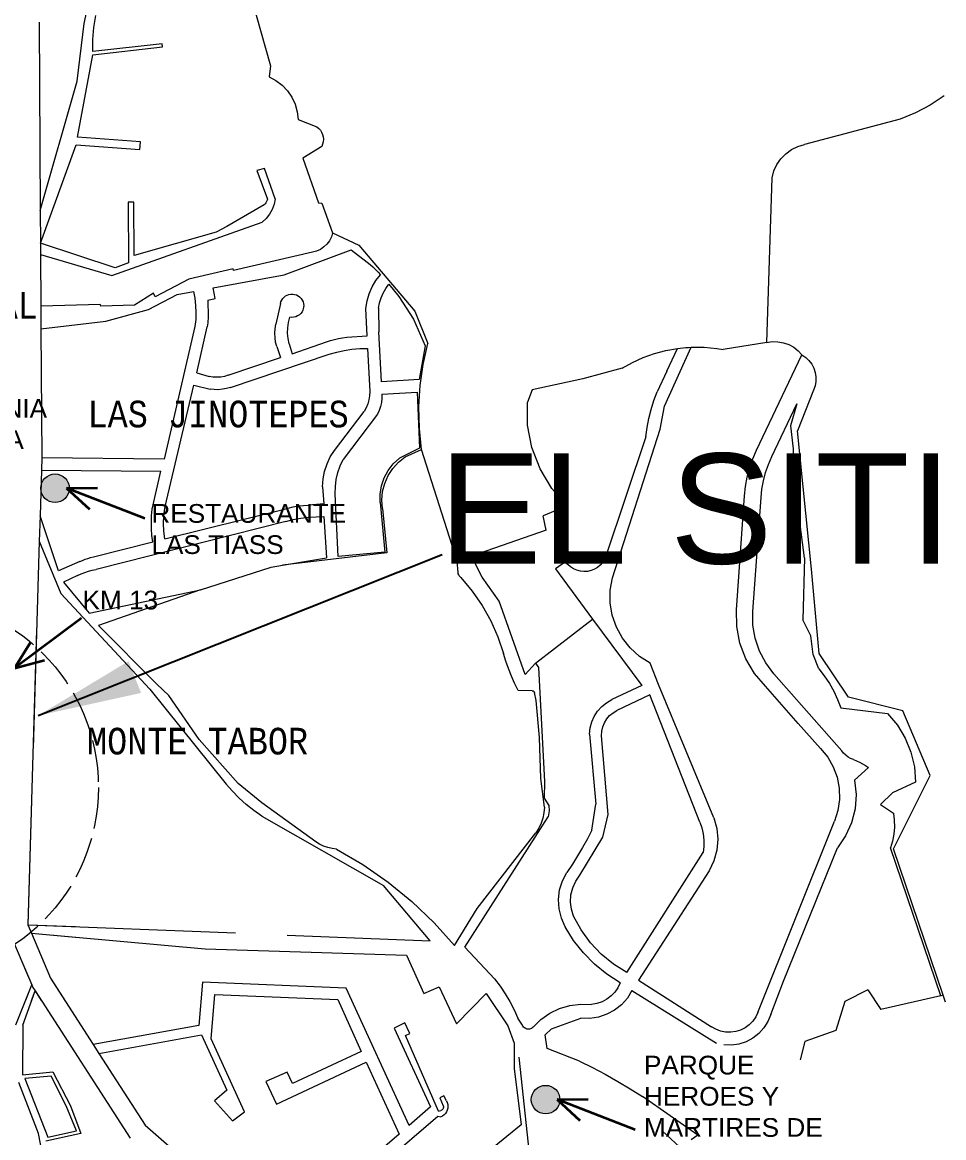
# Model space of a CAD drawing. Header units: millimetres. Extents: x -3245 to 2970, y 1153 to 3965.
# Drawn here: x -75.5 to -22.3, y 2541 to 2605.5 of the extents above; entities that cross this region are included whole.
import ezdxf
from ezdxf.enums import TextEntityAlignment as Align

# ---------------------------------------------------------------- set-up
doc = ezdxf.new("R2010")
doc.units = ezdxf.units.MM
doc.linetypes.add('ACAD_ISO02W100', pattern=[15, 12, -3])
for name, color, linetype in [('CIRCULO PI', 2, 'Continuous'), ('CVL_CUADCON_TIT', 1, 'Continuous'), ('FONDO_MANAGUA', 8, 'ACAD_ISO02W100'), ('Nombres_Barrios', 7, 'Continuous'), ('TEXTO 2', 7, 'Continuous')]:
    doc.layers.add(name, color=color, linetype=linetype)
doc.styles.add('MONOTXT', font='MONOTXT', dxfattribs={"height": 0.2})
doc.styles.add('PI', font='arial.ttf', dxfattribs={"height": 0.4})
doc.styles.get("Standard").update_dxf_attribs({"font": 'arial.ttf'})
doc.dimstyles.new('ISO-25', dxfattribs={"dimtxt": 2.5, "dimasz": 2.5, "dimexe": 1.25, "dimexo": 0.625, "dimtad": 1, "dimdec": 3, "dimtxsty": 'Standard', "dimcen": 2.5, "dimadec": 0, "dimazin": 0, "dimtfac": 1, "dimtdec": 3, "dimtmove": 0, "dimatfit": 3, "dimfxl": 1, "dimarcsym": 0})

msp = doc.modelspace()

# ---------------------------------------------------------------- hatches: boundary and pattern name
at = {"lineweight": 9}
h = msp.add_hatch(color=8, dxfattribs=at)
h.dxf.hatch_style = 1
h.paths.add_polyline_path([(-72.7532, 2578.5503, 1), (-74.4054, 2578.5503, 1)])
h = msp.add_hatch(color=8, dxfattribs=at)
h.dxf.hatch_style = 1
h.paths.add_polyline_path([(-44.4199, 2543.2184, 1), (-46.072, 2543.2184, 1)])

# ---------------------------------------------------------------- linework, layer by layer
at = {"color": 7, "lineweight": 35}
for p, q in [((-72.9125, 2578.5633), (-71.1169, 2578.5695)), ((-68.4006, 2576.8043), (-72.9125, 2578.5633)), ((-72.9125, 2578.5633), (-71.5949, 2577.3433)), ((-72.0495, 2571.0516), (-75.9228, 2568.145)), ((-75.9228, 2568.145), (-74.9815, 2569.6741)), ((-75.9228, 2568.145), (-74.1916, 2568.6214)), ((-44.5791, 2543.2313), (-42.7835, 2543.2376)), ((-40.0672, 2541.4724), (-44.5791, 2543.2313)), ((-44.5791, 2543.2313), (-43.2615, 2542.0114))]:
    msp.add_line(p, q, dxfattribs=at)
at = {"color": 1, "lineweight": 0}
for p, q in [((-74.6417, 2570.3822), (-75.1508, 2553.3282)), ((-75.1508, 2553.3282), (-72.3991, 2553.2183)), ((-75.1508, 2553.3282), (-74.943, 2552.8371)), ((-74.943, 2552.8371), (-73.8407, 2550.2327)), ((-75.3422, 2550.8434), (-74.9248, 2549.857)), ((-75.2902, 2548.9379), (-74.9248, 2549.857)), ((-74.9328, 2548.9474), (-74.7324, 2549.5032)), ((-74.9248, 2549.857), (-74.8564, 2549.6956)), ((-74.8564, 2549.6956), (-74.7324, 2549.5032)), ((-74.7324, 2549.5032), (-74.373, 2548.9455))]:
    msp.add_line(p, q, dxfattribs=at)
at = {"color": 1, "lineweight": 15}
msp.add_line((-74.943, 2552.8371), (-72.3869, 2552.6078), dxfattribs=at)
at = {"color": 1, "lineweight": 9}
for centre in [(-73.5793, 2578.5503), (-45.2459, 2543.2184)]:
    msp.add_circle(centre, 0.8261, dxfattribs=at)
at = {"layer": 'CVL_CUADCON_TIT', "color": 7, "linetype": 'ACAD_ISO02W100', "lineweight": 18, "ltscale": 0.2}
msp.add_circle((-82.0079, 2561.2669), 10.9378, dxfattribs=at)
at = {"layer": 'FONDO_MANAGUA', "color": 1, "lineweight": 0}
for p, q in [((-71.8918, 2605.4153), (-70.8776, 2610.0862)), ((-62.8886, 2609.2391), (-61.1361, 2602.9585)), ((-74.4958, 2605.4775), (-74.4309, 2594.608)), ((-72.295, 2602.0745), (-71.8918, 2605.4153)), ((-71.3374, 2605.1816), (-71.2295, 2605.8744)), ((-71.3914, 2604.4824), (-71.3374, 2605.1816)), ((-71.3911, 2603.7811), (-71.3914, 2604.4824)), ((-67.3839, 2604.2401), (-71.3911, 2603.7811)), ((-67.3712, 2604.0544), (-67.3839, 2604.2401)), ((-72.283, 2598.8362), (-71.3976, 2603.5951)), ((-71.3976, 2603.5951), (-67.3712, 2604.0544)), ((-61.1361, 2602.9585), (-61.2173, 2602.3308)), ((-61.2173, 2602.3308), (-60.8182, 2602.1207)), ((-74.4309, 2594.608), (-72.295, 2602.0745)), ((-60.8182, 2602.1207), (-60.4586, 2601.8485)), ((-60.4586, 2601.8485), (-60.148, 2601.5215)), ((-60.148, 2601.5215), (-59.8948, 2601.1482)), ((-59.8948, 2601.1482), (-59.7057, 2600.7388)), ((-22.2242, 2601.2283), (-23.0262, 2600.6943)), ((-59.7057, 2600.7388), (-59.5858, 2600.304)), ((-59.5858, 2600.304), (-59.5382, 2599.8555)), ((-23.8777, 2600.2435), (-24.7701, 2599.8804)), ((-23.0262, 2600.6943), (-23.8777, 2600.2435)), ((-59.5382, 2599.8555), (-58.4566, 2599.4382)), ((-24.7701, 2599.8804), (-30.2955, 2598.4197)), ((-58.4566, 2599.4382), (-58.3483, 2599.3482)), ((-58.3483, 2599.3482), (-58.2555, 2599.2422)), ((-58.2555, 2599.2422), (-58.1808, 2599.1229)), ((-58.1808, 2599.1229), (-58.1258, 2598.9933)), ((-58.1258, 2598.9933), (-58.092, 2598.8566)), ((-74.4196, 2592.7063), (-72.3505, 2598.4043)), ((-72.3505, 2598.4043), (-68.6818, 2598.1188)), ((-68.6394, 2598.5621), (-72.283, 2598.8362)), ((-68.6818, 2598.1188), (-68.6394, 2598.5621)), ((-58.1774, 2598.3088), (-59.2688, 2597.6271)), ((-58.1235, 2598.4389), (-58.1774, 2598.3088)), ((-58.0908, 2598.5758), (-58.1235, 2598.4389)), ((-58.092, 2598.8566), (-58.0802, 2598.7163)), ((-58.0802, 2598.7163), (-58.0908, 2598.5758)), ((-31.0511, 2598.1248), (-30.686, 2598.3048)), ((-30.686, 2598.3048), (-30.2955, 2598.4197)), ((-59.2688, 2597.6271), (-58.364, 2595.0413)), ((-31.6633, 2597.5927), (-31.3801, 2597.8851)), ((-31.3801, 2597.8851), (-31.0511, 2598.1248)), ((-61.4811, 2597.0199), (-61.9188, 2596.9133)), ((-60.8697, 2595.2741), (-61.4811, 2597.0199)), ((-32.0604, 2596.8855), (-31.8923, 2597.2562)), ((-31.8923, 2597.2562), (-31.6633, 2597.5927)), ((-61.9188, 2596.9133), (-61.3016, 2595.2647)), ((-32.4743, 2586.9786), (-32.1627, 2596.4915)), ((-32.1627, 2596.4915), (-32.0604, 2596.8855)), ((-69.0238, 2595.0792), (-69.354, 2595.0782)), ((-69.354, 2595.0782), (-69.3433, 2591.5766)), ((-69.0143, 2591.9927), (-69.0238, 2595.0792)), ((-61.3977, 2595.0498), (-61.4441, 2594.9863)), ((-61.3582, 2595.118), (-61.3977, 2595.0498)), ((-61.3261, 2595.1898), (-61.3582, 2595.118)), ((-61.3016, 2595.2647), (-61.3261, 2595.1898)), ((-60.8697, 2595.2741), (-60.9258, 2594.9623)), ((-74.4309, 2594.608), (-74.4196, 2592.7063)), ((-61.497, 2594.9279), (-63.6569, 2593.6685)), ((-61.4441, 2594.9863), (-61.497, 2594.9279)), ((-61.0318, 2594.6637), (-61.1848, 2594.3863)), ((-60.9258, 2594.9623), (-61.0318, 2594.6637)), ((-58.364, 2595.0413), (-58.1604, 2595.0224)), ((-58.1604, 2595.0224), (-57.5467, 2593.3058)), ((-70.3035, 2590.8393), (-61.6144, 2593.9235)), ((-61.3807, 2594.1374), (-61.6144, 2593.9235)), ((-61.1848, 2594.3863), (-61.3807, 2594.1374)), ((-64.2687, 2593.3486), (-69.0143, 2591.9927)), ((-63.6569, 2593.6685), (-64.2687, 2593.3486)), ((-57.5467, 2593.3058), (-57.6187, 2593.0732)), ((-57.5467, 2593.3058), (-56.0409, 2592.5903)), ((-70.1029, 2591.2874), (-74.4196, 2592.7063)), ((-74.4196, 2592.7063), (-74.4157, 2592.0639)), ((-58.0506, 2592.4927), (-58.2527, 2592.3569)), ((-57.8743, 2592.6607), (-58.0506, 2592.4927)), ((-57.729, 2592.8561), (-57.8743, 2592.6607)), ((-57.6187, 2593.0732), (-57.729, 2592.8561)), ((-56.0409, 2592.5903), (-52.7993, 2588.7932)), ((-74.4157, 2592.0639), (-70.3035, 2590.8393)), ((-74.4157, 2592.0639), (-74.3979, 2589.0751)), ((-58.7106, 2592.1963), (-63.2671, 2591.1438)), ((-60.3515, 2590.8935), (-56.4766, 2592.3336)), ((-58.4748, 2592.2571), (-58.7106, 2592.1963)), ((-58.2527, 2592.3569), (-58.4748, 2592.2571)), ((-56.4766, 2592.3336), (-55.545, 2591.6112)), ((-69.3433, 2591.5766), (-70.1029, 2591.2874)), ((-63.2966, 2591.23), (-65.8539, 2590.6363)), ((-63.2671, 2591.1438), (-63.2966, 2591.23)), ((-55.545, 2591.6112), (-55.38, 2591.4797)), ((-55.38, 2591.4797), (-55.2205, 2591.3417)), ((-55.2205, 2591.3417), (-55.0667, 2591.1972)), ((-55.0667, 2591.1972), (-54.9189, 2591.0466)), ((-65.8539, 2590.6363), (-67.7975, 2589.6199)), ((-64.4399, 2590.1384), (-60.3515, 2590.8935)), ((-55.2653, 2590.1824), (-55.0443, 2590.5522)), ((-55.0443, 2590.5522), (-54.7773, 2590.8902)), ((-54.9189, 2591.0466), (-54.7773, 2590.8902)), ((-66.5197, 2589.7542), (-65.5822, 2589.9274)), ((-65.5822, 2589.9274), (-65.5037, 2589.5267)), ((-64.3255, 2589.508), (-64.4399, 2590.1384)), ((-55.4368, 2589.7873), (-55.2653, 2590.1824)), ((-54.6264, 2589.8296), (-54.477, 2590.0943)), ((-54.477, 2590.0943), (-54.3006, 2590.3421)), ((-54.3006, 2590.3421), (-53.7269, 2589.6397)), ((-67.8845, 2589.8224), (-68.9838, 2589.1245)), ((-68.1871, 2588.8725), (-66.5197, 2589.7542)), ((-67.7975, 2589.6199), (-67.8845, 2589.8224)), ((-65.5037, 2589.5267), (-65.4563, 2589.121)), ((-64.7462, 2589.4177), (-64.3255, 2589.508)), ((-64.7462, 2589.4177), (-64.7359, 2588.4575)), ((-60.5565, 2589.222), (-60.5279, 2589.3266)), ((-60.5279, 2589.3266), (-60.483, 2589.4253)), ((-60.483, 2589.4253), (-60.4228, 2589.5156)), ((-60.4228, 2589.5156), (-60.349, 2589.595)), ((-60.349, 2589.595), (-60.2634, 2589.6616)), ((-60.2634, 2589.6616), (-60.1683, 2589.7137)), ((-60.1683, 2589.7137), (-60.0661, 2589.7499)), ((-60.0661, 2589.7499), (-59.9595, 2589.7693)), ((-59.9595, 2589.7693), (-59.8512, 2589.7714)), ((-59.8512, 2589.7714), (-59.7439, 2589.7562)), ((-59.7439, 2589.7562), (-59.6405, 2589.724)), ((-59.6405, 2589.724), (-59.5435, 2589.6757)), ((-59.5435, 2589.6757), (-59.4494, 2589.6072)), ((-59.4494, 2589.6072), (-59.3683, 2589.5236)), ((-59.3683, 2589.5236), (-59.3029, 2589.4274)), ((-59.3029, 2589.4274), (-59.2549, 2589.3213)), ((-59.2549, 2589.3213), (-59.2258, 2589.2086)), ((-55.6201, 2588.9475), (-55.5557, 2589.3733)), ((-55.5557, 2589.3733), (-55.4368, 2589.7873)), ((-54.8989, 2588.9625), (-54.8386, 2589.2605)), ((-54.8386, 2589.2605), (-54.7474, 2589.5506)), ((-54.7474, 2589.5506), (-54.6264, 2589.8296)), ((-53.7269, 2589.6397), (-52.877, 2588.3204)), ((-70.9507, 2589.1617), (-74.3979, 2589.0751)), ((-74.3979, 2589.0751), (-74.3902, 2587.7709)), ((-70.9347, 2589.0771), (-70.9507, 2589.1617)), ((-68.9838, 2589.1245), (-70.9347, 2589.0771)), ((-70.649, 2588.2075), (-68.1871, 2588.8725)), ((-65.4563, 2589.121), (-65.4402, 2588.713)), ((-65.4402, 2588.713), (-65.4555, 2588.3049)), ((-60.5565, 2589.222), (-60.8283, 2588.0234)), ((-59.3827, 2588.6529), (-59.4674, 2588.5713)), ((-59.3135, 2588.748), (-59.3827, 2588.6529)), ((-59.27, 2588.8332), (-59.3135, 2588.748)), ((-59.239, 2588.9237), (-59.27, 2588.8332)), ((-59.2212, 2589.0177), (-59.239, 2588.9237)), ((-59.2258, 2589.2086), (-59.2167, 2589.1133)), ((-59.2167, 2589.1133), (-59.2212, 2589.0177)), ((-55.5597, 2587.3576), (-55.6201, 2588.9475)), ((-54.8989, 2588.9625), (-54.8801, 2587.5939)), ((-52.7993, 2588.7932), (-52.046, 2586.9171)), ((-74.3902, 2587.7709), (-70.649, 2588.2075)), ((-65.4555, 2588.3049), (-65.5021, 2587.8992)), ((-64.777, 2587.9988), (-64.795, 2587.8851)), ((-64.7621, 2588.113), (-64.777, 2587.9988)), ((-64.7503, 2588.2276), (-64.7621, 2588.113)), ((-64.7416, 2588.3425), (-64.7503, 2588.2276)), ((-64.7359, 2588.4575), (-64.7416, 2588.3425)), ((-60.8701, 2587.7686), (-60.8283, 2588.0234)), ((-60.1376, 2587.8215), (-60.0965, 2588.1307)), ((-60.0965, 2588.1307), (-60.0208, 2588.4333)), ((-59.9038, 2588.4211), (-60.0208, 2588.4333)), ((-59.7865, 2588.4293), (-59.9038, 2588.4211)), ((-59.6724, 2588.4578), (-59.7865, 2588.4293)), ((-59.5649, 2588.5056), (-59.6724, 2588.4578)), ((-59.4674, 2588.5713), (-59.5649, 2588.5056)), ((-52.877, 2588.3204), (-52.2022, 2586.7904)), ((-74.3902, 2587.7709), (-74.3456, 2580.3027)), ((-65.5021, 2587.8992), (-67.279, 2580.2224)), ((-65.3976, 2585.2143), (-64.795, 2587.8851)), ((-60.8853, 2587.5107), (-60.8701, 2587.7686)), ((-60.8739, 2587.2526), (-60.8853, 2587.5107)), ((-60.1433, 2587.5096), (-60.1376, 2587.8215)), ((-60.1138, 2587.1991), (-60.1433, 2587.5096)), ((-56.7275, 2587.2791), (-55.5597, 2587.3576)), ((-54.728, 2584.7012), (-54.8801, 2587.5939)), ((-60.8358, 2586.9972), (-60.8739, 2587.2526)), ((-60.7717, 2586.747), (-60.8358, 2586.9972)), ((-60.7717, 2586.747), (-60.5554, 2586.1014)), ((-60.0493, 2586.8939), (-60.1138, 2587.1991)), ((-60.0493, 2586.8939), (-59.8847, 2586.313)), ((-59.8847, 2586.313), (-57.9016, 2587.0037)), ((-57.9016, 2587.0037), (-57.6729, 2587.0822)), ((-57.6729, 2587.0822), (-57.4406, 2587.1492)), ((-57.4406, 2587.1492), (-57.2052, 2587.2044)), ((-57.2052, 2587.2044), (-56.9673, 2587.2477)), ((-56.9673, 2587.2477), (-56.7275, 2587.2791)), ((-52.2022, 2586.7904), (-52.5446, 2584.829)), ((-52.316, 2585.7098), (-52.046, 2586.9171)), ((-38.3762, 2583.3005), (-36.8325, 2586.7012)), ((-37.4666, 2586.651), (-37.3084, 2586.6682)), ((-37.3084, 2586.6682), (-37.15, 2586.6822)), ((-37.15, 2586.6822), (-36.9913, 2586.6932)), ((-36.9913, 2586.6932), (-36.8325, 2586.7012)), ((-36.8325, 2586.7012), (-36.4643, 2586.708)), ((-36.4643, 2586.708), (-36.0961, 2586.6984)), ((-36.0961, 2586.6984), (-35.7288, 2586.6725)), ((-35.7288, 2586.6725), (-35.3629, 2586.6304)), ((-32.4743, 2586.9786), (-34.9993, 2586.5721)), ((-32.4743, 2586.9786), (-32.1528, 2587.0259)), ((-32.1528, 2587.0259), (-31.8278, 2587.021)), ((-31.8278, 2587.021), (-31.5079, 2586.9639)), ((-31.5079, 2586.9639), (-31.2014, 2586.856)), ((-31.2014, 2586.856), (-30.9161, 2586.7003)), ((-30.9161, 2586.7003), (-30.6596, 2586.5007)), ((-63.5714, 2585.0842), (-60.5554, 2586.1014)), ((-63.4512, 2584.378), (-57.7411, 2586.3021)), ((-57.7411, 2586.3021), (-57.3102, 2586.4239)), ((-57.3102, 2586.4239), (-56.8724, 2586.5181)), ((-56.8724, 2586.5181), (-56.4296, 2586.5842)), ((-56.4296, 2586.5842), (-55.9834, 2586.6219)), ((-55.9834, 2586.6219), (-55.5357, 2586.6311)), ((-55.5357, 2586.6311), (-55.4047, 2584.1341)), ((-40.2234, 2585.8238), (-39.6008, 2586.1053)), ((-39.6008, 2586.1053), (-38.9572, 2586.3346)), ((-38.9572, 2586.3346), (-38.2969, 2586.5102)), ((-38.2969, 2586.5102), (-37.6244, 2586.6309)), ((-38.2416, 2585.3199), (-37.6244, 2586.6309)), ((-37.6244, 2586.6309), (-37.4666, 2586.651)), ((-35.3629, 2586.6304), (-34.9993, 2586.5721)), ((-33.0687, 2580.751), (-30.4386, 2586.2625)), ((-30.6596, 2586.5007), (-30.4386, 2586.2625)), ((-30.4386, 2586.2625), (-30.2227, 2586.1143)), ((-30.2227, 2586.1143), (-30.0336, 2585.9329)), ((-52.4878, 2584.4848), (-52.316, 2585.7098)), ((-40.8207, 2585.492), (-43.089, 2584.8704)), ((-40.8207, 2585.492), (-40.2234, 2585.8238)), ((-30.0336, 2585.9329), (-29.8765, 2585.7234)), ((-29.8765, 2585.7234), (-29.7554, 2585.4912)), ((-29.7554, 2585.4912), (-29.6735, 2585.2424)), ((-65.3976, 2585.2143), (-64.6855, 2585.0124)), ((-64.4624, 2584.9736), (-64.6855, 2585.0124)), ((-64.2364, 2584.9613), (-64.4624, 2584.9736)), ((-64.0104, 2584.9759), (-64.2364, 2584.9613)), ((-63.7877, 2585.017), (-64.0104, 2584.9759)), ((-63.5714, 2585.0842), (-63.7877, 2585.017)), ((-52.5446, 2584.829), (-54.728, 2584.7012)), ((-43.089, 2584.8704), (-46.0181, 2584.2311)), ((-38.2416, 2585.3199), (-38.808, 2584.1169)), ((-29.6735, 2585.2424), (-29.633, 2584.9837)), ((-29.633, 2584.9837), (-29.635, 2584.7217)), ((-67.1371, 2577.8148), (-65.5705, 2584.5142)), ((-65.5705, 2584.5142), (-64.6257, 2584.2815)), ((-64.3893, 2584.2525), (-64.6257, 2584.2815)), ((-64.1512, 2584.2478), (-64.3893, 2584.2525)), ((-63.9138, 2584.2673), (-64.1512, 2584.2478)), ((-63.6798, 2584.3109), (-63.9138, 2584.2673)), ((-63.4512, 2584.378), (-63.6798, 2584.3109)), ((-55.4047, 2584.1341), (-55.4144, 2583.8949)), ((-54.713, 2583.9903), (-52.6592, 2584.1066)), ((-52.6592, 2584.1066), (-52.5265, 2580.8652)), ((-52.5604, 2583.2498), (-52.4878, 2584.4848)), ((-46.0181, 2584.2311), (-46.2977, 2583.5207)), ((-38.9929, 2583.6149), (-38.808, 2584.1169)), ((-29.765, 2584.2161), (-30.6964, 2581.8732)), ((-29.6793, 2584.4636), (-29.765, 2584.2161)), ((-29.635, 2584.7217), (-29.6793, 2584.4636)), ((-55.4514, 2583.6583), (-55.5152, 2583.4276)), ((-55.4144, 2583.8949), (-55.4514, 2583.6583)), ((-54.7285, 2583.5096), (-54.7779, 2583.2738)), ((-54.7068, 2583.7495), (-54.7285, 2583.5096)), ((-54.713, 2583.9903), (-54.7068, 2583.7495)), ((-46.2812, 2582.198), (-46.2977, 2583.5207)), ((-39.1507, 2583.1036), (-38.9929, 2583.6149)), ((-57.442, 2580.7403), (-55.7198, 2582.9955)), ((-54.9565, 2582.8272), (-56.9284, 2580.2183)), ((-55.6051, 2583.2057), (-55.7198, 2582.9955)), ((-55.5152, 2583.4276), (-55.6051, 2583.2057)), ((-54.8542, 2583.0454), (-54.9565, 2582.8272)), ((-54.7779, 2583.2738), (-54.8542, 2583.0454)), ((-52.5333, 2582.0131), (-52.5604, 2583.2498)), ((-39.2809, 2582.5846), (-39.1507, 2583.1036)), ((-38.6247, 2581.9635), (-38.3762, 2583.3005)), ((-32.1852, 2580.3843), (-30.7335, 2583.4263)), ((-30.7335, 2583.4263), (-31.0987, 2582.1595)), ((-46.0326, 2580.8987), (-46.2812, 2582.198)), ((-39.3831, 2582.0594), (-39.2809, 2582.5846)), ((-31.0987, 2582.1595), (-30.9405, 2580.8236)), ((-52.4066, 2580.7825), (-52.5333, 2582.0131)), ((-39.4569, 2581.5295), (-41.7602, 2574.6294)), ((-41.3875, 2573.3808), (-38.6247, 2581.9635)), ((-39.4569, 2581.5295), (-39.3831, 2582.0594)), ((-29.8895, 2573.8742), (-30.6964, 2581.8732)), ((-52.5265, 2580.8652), (-53.6907, 2580.2976)), ((-45.5595, 2579.6634), (-46.0326, 2580.8987)), ((-74.3456, 2580.3027), (-74.3668, 2579.593)), ((-67.279, 2580.2224), (-74.3456, 2580.3027)), ((-57.869, 2579.9542), (-57.6793, 2580.3602)), ((-57.6793, 2580.3602), (-57.442, 2580.7403)), ((-57.1056, 2579.8465), (-56.9284, 2580.2183)), ((-54.0438, 2579.9641), (-53.6907, 2580.2976)), ((-53.7421, 2580.0557), (-53.3594, 2580.3616)), ((-53.3594, 2580.3616), (-52.4066, 2580.7825)), ((-50.349, 2574.3452), (-52.4066, 2580.7825)), ((-33.4622, 2579.7282), (-33.2849, 2580.2471)), ((-33.2849, 2580.2471), (-33.0687, 2580.751)), ((-32.379, 2579.9308), (-32.1852, 2580.3843)), ((-30.9405, 2580.8236), (-30.9614, 2579.7208)), ((-74.3668, 2579.593), (-74.4457, 2576.9476)), ((-74.3677, 2579.593), (-74.3668, 2579.593)), ((-74.3668, 2579.593), (-67.4676, 2579.5289)), ((-58.0084, 2579.5283), (-57.869, 2579.9542)), ((-57.242, 2579.4579), (-57.1056, 2579.8465)), ((-54.5675, 2579.1498), (-54.3386, 2579.5781)), ((-54.3386, 2579.5781), (-54.0438, 2579.9641)), ((-54.337, 2579.2811), (-54.0708, 2579.6924)), ((-54.0708, 2579.6924), (-53.7421, 2580.0557)), ((-44.8766, 2578.5304), (-45.5595, 2579.6634)), ((-33.5992, 2579.1973), (-33.4622, 2579.7282)), ((-32.5378, 2579.4639), (-32.379, 2579.9308)), ((-30.2989, 2574.5376), (-30.9614, 2579.7208)), ((-67.9632, 2577.3346), (-67.4676, 2579.5289)), ((-58.1286, 2578.6418), (-58.0953, 2579.0886)), ((-58.0953, 2579.0886), (-58.0084, 2579.5283)), ((-57.3869, 2578.6483), (-57.3361, 2579.057)), ((-57.3361, 2579.057), (-57.242, 2579.4579)), ((-54.7244, 2578.6902), (-54.5675, 2579.1498)), ((-54.5338, 2578.8325), (-54.337, 2579.2811)), ((-33.6954, 2578.6576), (-33.5992, 2579.1973)), ((-32.747, 2578.5006), (-32.6608, 2578.9862)), ((-32.6608, 2578.9862), (-32.5378, 2579.4639)), ((-58.1286, 2578.6418), (-58.0592, 2577.6425)), ((-57.3938, 2578.2365), (-57.3869, 2578.6483)), ((-54.8054, 2578.2113), (-54.7244, 2578.6902)), ((-54.7007, 2577.8702), (-54.6561, 2578.358)), ((-54.6561, 2578.358), (-54.5338, 2578.8325)), ((-33.7501, 2578.112), (-33.6954, 2578.6576)), ((-32.7961, 2578.0099), (-32.747, 2578.5006)), ((-67.2314, 2577.3849), (-67.1371, 2577.8148)), ((-58.0592, 2577.6425), (-58.9249, 2577.5803)), ((-57.2199, 2574.5994), (-57.3938, 2578.2365)), ((-54.8083, 2577.7257), (-54.8054, 2578.2113)), ((-54.8083, 2577.7257), (-54.5355, 2574.8512)), ((-54.6666, 2577.3815), (-54.7007, 2577.8702)), ((-34.228, 2571.5251), (-33.7501, 2578.112)), ((-33.2741, 2571.423), (-32.7961, 2578.0099)), ((-67.9991, 2576.9582), (-67.9632, 2577.3346)), ((-67.2896, 2576.9486), (-67.2314, 2577.3849)), ((-67.2441, 2575.632), (-60.3988, 2577.3177)), ((-60.3988, 2577.3177), (-60.1109, 2577.4032)), ((-60.1109, 2577.4032), (-59.8186, 2577.4725)), ((-59.8186, 2577.4725), (-59.5229, 2577.5252)), ((-59.5229, 2577.5252), (-59.2247, 2577.5611)), ((-59.2247, 2577.5611), (-58.9249, 2577.5803)), ((-54.6666, 2577.3815), (-54.4198, 2574.8151)), ((-44.0052, 2577.5351), (-45.3804, 2576.9573)), ((-74.4457, 2576.9476), (-74.4889, 2575.5008)), ((-74.4457, 2576.9476), (-74.4496, 2576.959)), ((-73.3799, 2573.7711), (-74.4457, 2576.9476)), ((-60.2561, 2576.6362), (-71.2002, 2573.8622)), ((-68.0141, 2576.5803), (-67.9991, 2576.9582)), ((-68.008, 2576.2022), (-68.0141, 2576.5803)), ((-67.3111, 2576.509), (-67.2896, 2576.9486)), ((-67.296, 2576.0691), (-67.3111, 2576.509)), ((-60.2561, 2576.6362), (-59.822, 2576.738)), ((-59.822, 2576.738), (-59.3833, 2576.8173)), ((-59.3833, 2576.8173), (-58.941, 2576.8739)), ((-58.941, 2576.8739), (-58.4965, 2576.9075)), ((-58.4965, 2576.9075), (-58.0508, 2576.9182)), ((-58.0508, 2576.9182), (-57.8977, 2574.5286)), ((-45.2071, 2576.1219), (-45.3804, 2576.9573)), ((-67.9808, 2575.8251), (-68.008, 2576.2022)), ((-67.9326, 2575.45), (-67.9808, 2575.8251)), ((-67.2441, 2575.632), (-67.296, 2576.0691)), ((-45.2071, 2576.1219), (-49.5238, 2574.6304)), ((-74.4889, 2575.5008), (-75.1508, 2553.3282)), ((-74.4889, 2575.5008), (-73.2467, 2572.4654)), ((-71.363, 2574.5817), (-67.9326, 2575.45)), ((-71.9927, 2574.3841), (-71.839, 2574.4448)), ((-71.839, 2574.4448), (-71.6826, 2574.498)), ((-71.6826, 2574.498), (-71.5238, 2574.5437)), ((-71.5238, 2574.5437), (-71.363, 2574.5817)), ((-54.4198, 2574.8151), (-60.4438, 2574.1006)), ((-60.4438, 2574.1006), (-57.8977, 2574.5286)), ((-54.5355, 2574.8512), (-57.2199, 2574.5994)), ((-48.9022, 2573.4034), (-49.5238, 2574.6304)), ((-30.2989, 2574.5376), (-30.3792, 2570.9518)), ((-72.1432, 2574.3162), (-73.3799, 2573.7711)), ((-72.1432, 2574.3162), (-71.9927, 2574.3841)), ((-71.6462, 2573.7626), (-71.4248, 2573.8195)), ((-71.4248, 2573.8195), (-71.2002, 2573.8622)), ((-65.1809, 2572.6748), (-61.0916, 2573.9917)), ((-61.0916, 2573.9917), (-60.4438, 2574.1006)), ((-50.3032, 2573.6736), (-50.349, 2574.3452)), ((-44.0919, 2574.2989), (-44.6707, 2573.8991)), ((-44.6707, 2573.8991), (-42.529, 2570.9847)), ((-43.9598, 2574.1388), (-44.0919, 2574.2989)), ((-43.8044, 2574.0015), (-43.9598, 2574.1388)), ((-43.6294, 2573.8901), (-43.8044, 2574.0015)), ((-43.4391, 2573.8075), (-43.6294, 2573.8901)), ((-43.2382, 2573.7557), (-43.4391, 2573.8075)), ((-42.6222, 2573.7941), (-42.8246, 2573.749)), ((-42.4293, 2573.8704), (-42.6222, 2573.7941)), ((-42.2507, 2573.976), (-42.4293, 2573.8704)), ((-42.0909, 2574.1082), (-42.2507, 2573.976)), ((-41.9537, 2574.2638), (-42.0909, 2574.1082)), ((-29.441, 2568.9972), (-29.8895, 2573.8742)), ((-72.2824, 2573.5088), (-73.0921, 2573.1272)), ((-72.2824, 2573.5088), (-72.0759, 2573.6069)), ((-72.0759, 2573.6069), (-71.8635, 2573.6916)), ((-71.8635, 2573.6916), (-71.6462, 2573.7626)), ((-50.2886, 2573.6078), (-50.3032, 2573.6736)), ((-50.2638, 2573.5451), (-50.2886, 2573.6078)), ((-50.2294, 2573.487), (-50.2638, 2573.5451)), ((-50.1864, 2573.4351), (-50.2294, 2573.487)), ((-50.1357, 2573.3906), (-50.1864, 2573.4351)), ((-50.1357, 2573.3906), (-49.4856, 2572.6107)), ((-47.9367, 2572.0303), (-48.9022, 2573.4034)), ((-43.0317, 2573.7361), (-43.2382, 2573.7557)), ((-42.8246, 2573.749), (-43.0317, 2573.7361)), ((-41.5113, 2572.6643), (-41.3875, 2573.3808)), ((-73.0921, 2573.1272), (-71.5994, 2571.3349)), ((-71.5994, 2571.3349), (-65.1809, 2572.6748)), ((-65.1809, 2572.6748), (-71.0699, 2570.6278)), ((-49.4856, 2572.6107), (-48.9103, 2571.7742)), ((-41.5139, 2571.9372), (-41.5113, 2572.6643)), ((-73.2467, 2572.4654), (-68.1113, 2566.9415)), ((-46.4235, 2567.7912), (-47.9367, 2572.0303)), ((-41.3952, 2571.2198), (-41.5139, 2571.9372)), ((-48.9103, 2571.7742), (-48.4148, 2570.8881)), ((-41.1586, 2570.5323), (-41.3952, 2571.2198)), ((-34.2098, 2570.5519), (-34.228, 2571.5251)), ((-33.2682, 2570.6465), (-33.2741, 2571.423)), ((-71.0699, 2570.6278), (-67.7046, 2567.222)), ((-48.4148, 2570.8881), (-48.0032, 2569.96)), ((-45.8289, 2568.4403), (-42.529, 2570.9847)), ((-42.529, 2570.9847), (-39.6864, 2567.153)), ((-34.0254, 2569.596), (-34.2098, 2570.5519)), ((-33.1399, 2569.8806), (-33.2682, 2570.6465)), ((-29.9325, 2570.0251), (-30.3792, 2570.9518)), ((-48.0032, 2569.96), (-47.6791, 2568.9978)), ((-40.8107, 2569.8938), (-41.1586, 2570.5323)), ((-29.7962, 2568.9338), (-29.9325, 2570.0251)), ((-40.3611, 2569.3223), (-40.8107, 2569.8938)), ((-39.8226, 2568.8338), (-40.3611, 2569.3223)), ((-33.6801, 2568.6859), (-34.0254, 2569.596)), ((-32.8923, 2569.1445), (-33.1399, 2569.8806)), ((-47.5458, 2568.5586), (-47.6791, 2568.9978)), ((-39.2102, 2568.4418), (-39.8226, 2568.8338)), ((-33.1842, 2567.8482), (-33.6801, 2568.6859)), ((-32.5317, 2568.4568), (-32.8923, 2569.1445)), ((-29.4692, 2568.1237), (-29.7962, 2568.9338)), ((-27.7593, 2566.4746), (-29.441, 2568.9972)), ((-47.3935, 2568.1256), (-47.5458, 2568.5586)), ((-47.2226, 2567.6997), (-47.3935, 2568.1256)), ((-45.8289, 2568.4403), (-46.4235, 2567.7912)), ((-45.8289, 2568.4403), (-45.6597, 2568.193)), ((-45.6597, 2568.193), (-45.3161, 2561.6061)), ((-38.7204, 2567.2011), (-39.2102, 2568.4418)), ((-32.0671, 2567.8346), (-32.5317, 2568.4568)), ((-29.4692, 2568.1237), (-29.1474, 2567.711)), ((-47.0332, 2567.2815), (-47.2226, 2567.6997)), ((-32.5523, 2567.1078), (-33.1842, 2567.8482)), ((-28.1429, 2563.3681), (-32.0671, 2567.8346)), ((-29.1474, 2567.711), (-28.858, 2567.2751)), ((-68.1113, 2566.9415), (-63.6875, 2561.4574)), ((-67.0112, 2566.5654), (-67.7046, 2567.222)), ((-46.8259, 2566.872), (-47.0332, 2567.2815)), ((-46.0206, 2566.8508), (-46.8259, 2566.872)), ((-46.0206, 2566.8508), (-45.9943, 2566.8477)), ((-45.9943, 2566.8477), (-45.9688, 2566.8402)), ((-45.9688, 2566.8402), (-45.9449, 2566.8285)), ((-45.9449, 2566.8285), (-45.9234, 2566.8129)), ((-45.9234, 2566.8129), (-45.9049, 2566.7939)), ((-45.9049, 2566.7939), (-45.8898, 2566.772)), ((-45.8898, 2566.772), (-45.8786, 2566.7479)), ((-45.7961, 2566.2914), (-45.8786, 2566.7479)), ((-39.6864, 2567.153), (-41.4216, 2566.3332)), ((-35.5288, 2559.5119), (-38.7204, 2567.2011)), ((-30.6535, 2564.9588), (-32.5523, 2567.1078)), ((-28.858, 2567.2751), (-28.6025, 2566.8185)), ((-28.6025, 2566.8185), (-28.3825, 2566.3437)), ((-65.2544, 2564.0404), (-67.0112, 2566.5654)), ((-45.5915, 2564.1422), (-45.7961, 2566.2914)), ((-42.0063, 2565.9328), (-41.7298, 2566.1563)), ((-41.7298, 2566.1563), (-41.4216, 2566.3332)), ((-39.2303, 2566.6194), (-41.1225, 2565.7112)), ((-36.3329, 2559.2609), (-39.2303, 2566.6194)), ((-28.3825, 2566.3437), (-28.1992, 2565.8536)), ((-24.6201, 2565.6898), (-27.7593, 2566.4746)), ((-42.4365, 2565.3697), (-42.2438, 2565.6684)), ((-42.2438, 2565.6684), (-42.0063, 2565.9328)), ((-41.7172, 2565.2203), (-41.5475, 2565.4165)), ((-41.5475, 2565.4165), (-41.3474, 2565.5817)), ((-41.3474, 2565.5817), (-41.1225, 2565.7112)), ((-28.1992, 2565.8536), (-25.4908, 2565.5349)), ((-25.4908, 2565.5349), (-24.9275, 2564.8625)), ((-23.03, 2561.9474), (-24.6201, 2565.6898)), ((-42.6691, 2564.7004), (-42.5795, 2565.0444)), ((-42.5795, 2565.0444), (-42.4365, 2565.3697)), ((-42.0012, 2564.5033), (-41.9473, 2564.7571)), ((-41.9473, 2564.7571), (-41.8518, 2564.9984)), ((-41.8518, 2564.9984), (-41.7172, 2565.2203)), ((-30.6535, 2564.9588), (-29.3606, 2563.5064)), ((-24.9275, 2564.8625), (-24.4759, 2564.1105)), ((-45.5208, 2561.7689), (-45.5915, 2564.1422)), ((-42.7032, 2564.3466), (-42.6691, 2564.7004)), ((-42.7032, 2564.3466), (-42.3491, 2560.2856)), ((-42.012, 2564.244), (-42.0012, 2564.5033)), ((-41.626, 2559.6944), (-42.012, 2564.244)), ((-24.4759, 2564.1105), (-24.1469, 2563.2973)), ((-62.9994, 2561.4874), (-65.2544, 2564.0404)), ((-29.3606, 2563.5064), (-28.9528, 2563.0083)), ((-28.9528, 2563.0083), (-28.6326, 2562.4498)), ((-28.0354, 2563.2364), (-28.1429, 2563.3681)), ((-27.9121, 2563.1192), (-28.0354, 2563.2364)), ((-27.7751, 2563.0186), (-27.9121, 2563.1192)), ((-27.6264, 2562.9362), (-27.7751, 2563.0186)), ((-27.4684, 2562.8733), (-27.6264, 2562.9362)), ((-27.4684, 2562.8733), (-27.286, 2562.7999)), ((-24.1469, 2563.2973), (-23.9486, 2562.4428)), ((-28.6326, 2562.4498), (-28.4088, 2561.8463)), ((-27.4127, 2561.6861), (-26.605, 2562.4095)), ((-27.286, 2562.7999), (-27.1079, 2562.7166)), ((-27.1079, 2562.7166), (-26.9347, 2562.6236)), ((-26.9347, 2562.6236), (-26.7669, 2562.5211)), ((-26.7669, 2562.5211), (-26.605, 2562.4095)), ((-23.9486, 2562.4428), (-23.8859, 2561.5679)), ((-45.3169, 2560.1123), (-45.5208, 2561.7689)), ((-45.3161, 2561.6061), (-45.3304, 2560.6415)), ((-28.4088, 2561.8463), (-28.2875, 2561.2141)), ((-27.4127, 2561.6861), (-27.3168, 2560.8596)), ((-23.8859, 2561.5679), (-25.2015, 2560.9494)), ((-25.1613, 2557.7162), (-23.03, 2561.9474)), ((-63.3269, 2561.0379), (-63.6875, 2561.4574)), ((-62.9406, 2560.642), (-63.3269, 2561.0379)), ((-61.6386, 2560.3727), (-62.9994, 2561.4874)), ((-28.2875, 2561.2141), (-28.2721, 2560.5705)), ((-25.2015, 2560.9494), (-25.8958, 2560.2739)), ((-62.5303, 2560.2711), (-62.9406, 2560.642)), ((-62.0974, 2559.9267), (-62.5303, 2560.2711)), ((-58.5108, 2558.1185), (-61.6386, 2560.3727)), ((-45.3304, 2560.6415), (-45.0659, 2560.221)), ((-42.5719, 2558.7967), (-42.3491, 2560.2856)), ((-28.2721, 2560.5705), (-28.3629, 2559.9332)), ((-27.3168, 2560.8596), (-27.3704, 2560.0293)), ((-25.8958, 2560.2739), (-25.1523, 2559.7687)), ((-61.6438, 2559.6101), (-62.0974, 2559.9267)), ((-61.6438, 2559.6101), (-54.6143, 2555.5984)), ((-45.3416, 2559.7971), (-45.4041, 2559.4872)), ((-45.3169, 2560.1123), (-45.3416, 2559.7971)), ((-45.0426, 2559.9111), (-45.1028, 2559.5551)), ((-45.0659, 2560.221), (-45.0426, 2559.9111)), ((-41.9349, 2558.3918), (-41.626, 2559.6944)), ((-28.3629, 2559.9332), (-28.5574, 2559.3195)), ((-27.3704, 2560.0293), (-27.5721, 2559.2221)), ((-25.1523, 2559.7687), (-25.1061, 2559.3654)), ((-49.9073, 2552.0241), (-45.1028, 2559.5551)), ((-45.5035, 2559.1871), (-45.6384, 2558.9012)), ((-45.4041, 2559.4872), (-45.5035, 2559.1871)), ((-36.3329, 2559.2609), (-36.2228, 2558.9204)), ((-35.5288, 2559.5119), (-35.3584, 2558.8974)), ((-32.9831, 2548.2617), (-28.5574, 2559.3195)), ((-27.5721, 2559.2221), (-27.9152, 2558.4641)), ((-25.1001, 2558.9595), (-25.1344, 2558.5549)), ((-25.1061, 2559.3654), (-25.1001, 2558.9595)), ((-49.1957, 2554.2694), (-45.8068, 2558.6337)), ((-45.6384, 2558.9012), (-45.8068, 2558.6337)), ((-43.2711, 2556.193), (-41.9349, 2558.3918)), ((-42.5719, 2558.7967), (-42.8331, 2558.2921)), ((-36.2228, 2558.9204), (-36.1489, 2558.5703)), ((-36.1489, 2558.5703), (-36.1121, 2558.2145)), ((-35.3584, 2558.8974), (-35.2995, 2558.2625)), ((-27.9152, 2558.4641), (-28.3886, 2557.7799)), ((-25.1344, 2558.5549), (-25.2086, 2558.1558)), ((-58.295, 2557.9831), (-58.5108, 2558.1185)), ((-58.0657, 2557.8721), (-58.295, 2557.9831)), ((-57.8256, 2557.787), (-58.0657, 2557.8721)), ((-57.5775, 2557.7288), (-57.8256, 2557.787)), ((-57.3246, 2557.6981), (-57.5775, 2557.7288)), ((-57.3246, 2557.6981), (-55.7933, 2556.8031)), ((-43.1083, 2557.7951), (-43.3973, 2557.3059)), ((-42.8331, 2558.2921), (-43.1083, 2557.7951)), ((-36.1126, 2557.8567), (-36.1506, 2557.5009)), ((-36.1121, 2558.2145), (-36.1126, 2557.8567)), ((-35.2995, 2558.2625), (-35.3538, 2557.6272)), ((-31.5133, 2550.0706), (-28.3886, 2557.7799)), ((-25.2086, 2558.1558), (-25.3219, 2557.766)), ((-22.4231, 2549.2275), (-25.3219, 2557.766)), ((-22.2837, 2549.2596), (-25.1613, 2557.7162)), ((-43.3973, 2557.3059), (-43.6999, 2556.8251)), ((-40.5555, 2550.5627), (-36.1506, 2557.5009)), ((-35.3538, 2557.6272), (-35.5197, 2557.0116)), ((-55.7933, 2556.8031), (-54.3365, 2555.7913)), ((-43.6999, 2556.8251), (-44.016, 2556.353)), ((-35.7919, 2556.4349), (-39.8828, 2550.1261)), ((-35.5197, 2557.0116), (-35.7919, 2556.4349)), ((-54.3365, 2555.7913), (-52.9632, 2554.6687)), ((-44.4348, 2555.3404), (-44.2715, 2555.8657)), ((-44.2715, 2555.8657), (-44.016, 2556.353)), ((-43.6791, 2555.4634), (-43.508, 2555.8465)), ((-43.508, 2555.8465), (-43.2711, 2556.193)), ((-51.9036, 2552.3997), (-54.6143, 2555.5984)), ((-44.5006, 2554.7941), (-44.4348, 2555.3404)), ((-43.7789, 2555.0558), (-43.6791, 2555.4634)), ((-52.9632, 2554.6687), (-51.6819, 2553.4422)), ((-44.4665, 2554.245), (-44.5006, 2554.7941)), ((-43.8041, 2554.6369), (-43.7789, 2555.0558)), ((-43.7539, 2554.2202), (-43.8041, 2554.6369)), ((-50.5003, 2552.1194), (-49.1957, 2554.2694)), ((-44.3338, 2553.7111), (-44.4665, 2554.245)), ((-43.63, 2553.8193), (-43.7539, 2554.2202)), ((-43.1888, 2553.0235), (-43.63, 2553.8193)), ((-75.1508, 2553.3282), (-51.9036, 2552.3997)), ((-75.1508, 2553.3282), (-74.943, 2552.8371)), ((-51.6819, 2553.4422), (-50.5003, 2552.1194)), ((-44.1067, 2553.2099), (-44.3338, 2553.7111)), ((-43.63, 2552.4232), (-44.1067, 2553.2099)), ((-76.2195, 2552.9162), (-74.9248, 2549.857)), ((-74.943, 2552.8371), (-64.9105, 2551.9369)), ((-74.943, 2552.8371), (-73.8407, 2550.2327)), ((-42.6517, 2552.2891), (-43.1888, 2553.0235)), ((-64.9105, 2551.9369), (-53.2885, 2551.5602)), ((-49.9073, 2552.0241), (-48.1918, 2550.1933)), ((-43.0659, 2551.6966), (-43.63, 2552.4232)), ((-42.027, 2551.6274), (-42.6517, 2552.2891)), ((-53.2885, 2551.5602), (-52.2869, 2549.3469)), ((-42.4218, 2551.0399), (-43.0659, 2551.6966)), ((-41.3247, 2551.0489), (-42.027, 2551.6274)), ((-41.7063, 2550.4617), (-42.4218, 2551.0399)), ((-40.5555, 2550.5627), (-41.3247, 2551.0489)), ((-73.8407, 2550.2327), (-71.3799, 2546.4146)), ((-73.8407, 2550.2327), (-73.0098, 2548.9434)), ((-65.0646, 2550.0044), (-65.2709, 2547.5056)), ((-56.7549, 2549.6588), (-65.0646, 2550.0044)), ((-48.1918, 2550.1933), (-47.8708, 2549.7745)), ((-40.9291, 2549.9698), (-41.7063, 2550.4617)), ((-40.9291, 2549.9698), (-41.0649, 2549.6895)), ((-39.8828, 2550.1261), (-35.6682, 2547.4323)), ((-32.2433, 2548.1337), (-31.5133, 2550.0706)), ((-75.8419, 2547.5499), (-74.9248, 2549.857)), ((-75.4445, 2547.5284), (-74.7324, 2549.5032)), ((-74.9248, 2549.857), (-74.8564, 2549.6956)), ((-74.8564, 2549.6956), (-74.7324, 2549.5032)), ((-74.7324, 2549.5032), (-69.248, 2540.9937)), ((-64.5527, 2546.7259), (-64.3476, 2549.304)), ((-64.3476, 2549.304), (-57.2439, 2549.007)), ((-53.1192, 2541.7307), (-56.7549, 2549.6588)), ((-52.2869, 2549.3469), (-51.3908, 2549.7387)), ((-51.3908, 2549.7387), (-50.3835, 2547.6065)), ((-50.3835, 2547.6065), (-48.6756, 2549.3588)), ((-48.6756, 2549.3588), (-47.4289, 2547.4893)), ((-47.8708, 2549.7745), (-47.5745, 2549.338)), ((-47.5745, 2549.338), (-47.3038, 2548.8851)), ((-41.2432, 2549.4341), (-41.4593, 2549.2099)), ((-41.0649, 2549.6895), (-41.2432, 2549.4341)), ((-40.258, 2549.5219), (-40.5245, 2549.0879)), ((-40.258, 2549.5219), (-35.3803, 2546.4777)), ((-26.6439, 2549.5613), (-27.969, 2548.8813)), ((-26.6439, 2549.5613), (-25.8817, 2548.4321)), ((-57.2439, 2549.007), (-55.8929, 2546.0024)), ((-47.3038, 2548.8851), (-47.0597, 2548.4174)), ((-44.4404, 2548.4846), (-43.8376, 2548.6646)), ((-43.8376, 2548.6646), (-43.2136, 2548.7447)), ((-43.2136, 2548.7447), (-42.5849, 2548.7228)), ((-42.278, 2548.7759), (-42.5849, 2548.7228)), ((-41.9833, 2548.8767), (-42.278, 2548.7759)), ((-41.7081, 2549.0226), (-41.9833, 2548.8767)), ((-41.4593, 2549.2099), (-41.7081, 2549.0226)), ((-40.8626, 2548.707), (-41.2619, 2548.3909)), ((-40.5245, 2549.0879), (-40.8626, 2548.707)), ((-27.969, 2548.8813), (-28.4809, 2547.2236)), ((-22.4231, 2549.2275), (-25.8817, 2548.4321)), ((-22.2837, 2549.2596), (-22.4231, 2549.2275)), ((-22.145, 2548.8521), (-22.2837, 2549.2596)), ((-47.0597, 2548.4174), (-46.8429, 2547.9364)), ((-45.52, 2547.8463), (-45.0062, 2548.2094)), ((-45.0062, 2548.2094), (-44.4404, 2548.4846)), ((-42.1939, 2547.9895), (-42.6979, 2547.9165)), ((-41.7102, 2548.1492), (-42.1939, 2547.9895)), ((-41.2619, 2548.3909), (-41.7102, 2548.1492)), ((-33.1094, 2547.996), (-33.2776, 2547.7547)), ((-32.9831, 2548.2617), (-33.1094, 2547.996)), ((-32.2433, 2548.1337), (-32.4098, 2547.73)), ((-75.4445, 2547.5284), (-75.4646, 2544.6594)), ((-65.2709, 2547.5056), (-71.3799, 2546.4146)), ((-53.368, 2547.6582), (-53.9961, 2547.356)), ((-53.9961, 2547.356), (-51.893, 2542.8071)), ((-53.0777, 2547.0355), (-53.368, 2547.6582)), ((-47.4289, 2547.4893), (-47.054, 2546.4737)), ((-46.5874, 2547.5155), (-46.8429, 2547.9364)), ((-46.5568, 2547.4626), (-46.5874, 2547.5155)), ((-46.5182, 2547.4152), (-46.5568, 2547.4626)), ((-46.4727, 2547.3744), (-46.5182, 2547.4152)), ((-46.4213, 2547.3413), (-46.4727, 2547.3744)), ((-46.0153, 2547.3659), (-46.0679, 2547.3348)), ((-45.9683, 2547.405), (-46.0153, 2547.3659)), ((-45.9683, 2547.405), (-45.52, 2547.8463)), ((-44.9066, 2547.3023), (-43.207, 2547.9325)), ((-42.6979, 2547.9165), (-43.207, 2547.9325)), ((-35.4141, 2547.284), (-35.6682, 2547.4323)), ((-33.721, 2547.371), (-33.9839, 2547.239)), ((-33.4834, 2547.5444), (-33.721, 2547.371)), ((-33.2776, 2547.7547), (-33.4834, 2547.5444)), ((-32.6435, 2547.3611), (-32.9373, 2547.0381)), ((-32.4098, 2547.73), (-32.6435, 2547.3611)), ((-71.0424, 2545.8908), (-65.1149, 2546.9607)), ((-65.1149, 2546.9607), (-63.6565, 2543.7601)), ((-62.6268, 2542.5118), (-64.5527, 2546.7259)), ((-53.3337, 2546.919), (-53.0777, 2547.0355)), ((-51.4284, 2542.5545), (-53.3337, 2546.919)), ((-46.3653, 2547.3168), (-46.4213, 2547.3413)), ((-46.3062, 2547.3013), (-46.3653, 2547.3168)), ((-46.2454, 2547.2954), (-46.3062, 2547.3013)), ((-46.1844, 2547.2991), (-46.2454, 2547.2954)), ((-46.1247, 2547.3123), (-46.1844, 2547.2991)), ((-46.0679, 2547.3348), (-46.1247, 2547.3123)), ((-45.2751, 2546.9644), (-44.9066, 2547.3023)), ((-45.1563, 2546.1797), (-45.2751, 2546.9644)), ((-35.1391, 2547.1797), (-35.4141, 2547.284)), ((-34.8506, 2547.1221), (-35.1391, 2547.1797)), ((-34.5566, 2547.1129), (-34.8506, 2547.1221)), ((-34.265, 2547.1522), (-34.5566, 2547.1129)), ((-33.9839, 2547.239), (-34.265, 2547.1522)), ((-33.2824, 2546.7706), (-33.6686, 2546.5668)), ((-32.9373, 2547.0381), (-33.2824, 2546.7706)), ((-28.4809, 2547.2236), (-30.2643, 2546.5829)), ((-71.3799, 2546.4146), (-71.0424, 2545.8908)), ((-47.054, 2546.4737), (-47.0646, 2545.0188)), ((-43.2812, 2545.4337), (-45.1563, 2546.1797)), ((-34.5166, 2546.3722), (-34.953, 2546.3874)), ((-34.0841, 2546.4326), (-34.5166, 2546.3722)), ((-33.6686, 2546.5668), (-34.0841, 2546.4326)), ((-30.2643, 2546.5829), (-30.5356, 2545.5173)), ((-71.0424, 2545.8908), (-68.3724, 2541.7481)), ((-55.8929, 2546.0024), (-59.8631, 2544.152)), ((-46.7969, 2545.6796), (-45.8446, 2536.8824)), ((-43.2812, 2545.4337), (-42.5349, 2545.0679)), ((-75.4646, 2544.6594), (-73.6969, 2544.8315)), ((-73.6969, 2544.8315), (-72.6894, 2542.8617)), ((-60.1712, 2544.8145), (-61.4059, 2544.2606)), ((-60.7951, 2542.9632), (-55.6109, 2545.3815)), ((-59.8631, 2544.152), (-60.1712, 2544.8145)), ((-55.6109, 2545.3815), (-53.6962, 2541.2282)), ((-47.0646, 2545.0188), (-46.6557, 2541.7562)), ((-42.5349, 2545.0679), (-41.7987, 2544.682)), ((-74.5356, 2541.2691), (-75.6675, 2544.2095)), ((-73.7954, 2544.585), (-75.3273, 2544.4316)), ((-75.3273, 2544.4316), (-74.0011, 2541.0465)), ((-72.9264, 2542.8532), (-73.7954, 2544.585)), ((-61.4059, 2544.2606), (-60.7951, 2542.9632)), ((-41.7987, 2544.682), (-41.0733, 2544.2764)), ((-41.0733, 2544.2764), (-40.3591, 2543.8513)), ((-63.6565, 2543.7601), (-64.3589, 2543.1414)), ((-40.3591, 2543.8513), (-39.6566, 2543.4071)), ((-72.3317, 2541.4092), (-72.9264, 2542.8532)), ((-72.6894, 2542.8617), (-72.082, 2541.2569)), ((-64.3589, 2543.1414), (-63.33, 2541.9919)), ((-51.1224, 2543.4357), (-51.3531, 2543.331)), ((-51.3531, 2543.331), (-51.161, 2542.8694)), ((-51.161, 2542.8694), (-51.1503, 2542.837)), ((-51.1503, 2542.837), (-51.1452, 2542.8034)), ((-50.971, 2543.1479), (-51.1224, 2543.4357)), ((-50.971, 2543.1479), (-50.926, 2543.0467)), ((-50.926, 2543.0467), (-50.8984, 2542.9395)), ((-50.8984, 2542.9395), (-50.8892, 2542.8292)), ((-36.4623, 2541.1734), (-39.6566, 2543.4071)), ((-63.33, 2541.9919), (-62.6268, 2542.5118)), ((-59.8068, 2535.1108), (-51.474, 2542.2625)), ((-51.893, 2542.8071), (-53.1192, 2541.7307)), ((-51.474, 2542.2625), (-51.2952, 2542.2199)), ((-51.4284, 2542.5545), (-51.2896, 2542.5967)), ((-51.1969, 2542.271), (-51.2952, 2542.2199)), ((-51.2578, 2542.609), (-51.2896, 2542.5967)), ((-51.2286, 2542.6264), (-51.2578, 2542.609)), ((-51.2028, 2542.6485), (-51.2286, 2542.6264)), ((-51.181, 2542.6747), (-51.2028, 2542.6485)), ((-51.1086, 2542.3378), (-51.1969, 2542.271)), ((-51.164, 2542.7041), (-51.181, 2542.6747)), ((-51.1521, 2542.736), (-51.164, 2542.7041)), ((-51.1458, 2542.7694), (-51.1521, 2542.736)), ((-51.1452, 2542.8034), (-51.1458, 2542.7694)), ((-51.0327, 2542.4184), (-51.1086, 2542.3378)), ((-50.9713, 2542.5105), (-51.0327, 2542.4184)), ((-50.9262, 2542.6116), (-50.9713, 2542.5105)), ((-50.8986, 2542.7188), (-50.9262, 2542.6116)), ((-50.8892, 2542.8292), (-50.8986, 2542.7188)), ((-68.3724, 2541.7481), (-66.3735, 2539.9913)), ((-46.6557, 2541.7562), (-57.6232, 2532.8874)), ((-73.9171, 2538.0075), (-74.5356, 2541.2691)), ((-72.082, 2541.2569), (-74.1044, 2540.8247)), ((-74.0011, 2541.0465), (-72.3317, 2541.4092)), ((-53.6962, 2541.2282), (-60.3031, 2535.5649)), ((-35.4873, 2538.6319), (-38.4893, 2541.403)), ((-36.4623, 2541.1734), (-36.8465, 2540.8918))]:
    msp.add_line(p, q, dxfattribs=at)
at = {"layer": 'FONDO_MANAGUA', "color": 1, "linetype": 'ByBlock', "lineweight": 9}
for p, q in [((-44.0052, 2577.5351), (-44.8766, 2578.5304)), ((-74.4946, 2575.5145), (-74.4889, 2575.5008)), ((-49.5238, 2574.6304), (-50.349, 2574.3452)), ((-41.8426, 2574.439), (-41.9537, 2574.2638)), ((-41.7602, 2574.6294), (-41.8426, 2574.439))]:
    msp.add_line(p, q, dxfattribs=at)

# ---------------------------------------------------------------- texts
at = {"color": 7, "lineweight": 0, "width": 12.126399, "attachment_point": 1}
for s, insert, char_height in [('LA COLONIA SERRANIA', (-83.1027, 2583.7092, 414.1688), 1.081132), ('RESTAURANTE LAS TIASS', (-68.0121, 2577.6358, 414.1688), 1.081132), ('KM 13', (-71.9881, 2572.6294, 414.1688), 1.08113), ('PARQUE HEROES Y MARTIRES DE EL CRUCERO ', (-39.5616, 2545.7561), 1.081132)]:
    msp.add_mtext(s, dxfattribs=dict(at, insert=insert, char_height=char_height))
at = {"layer": 'Nombres_Barrios', "color": 7, "linetype": 'ByBlock', "lineweight": 20, "style": 'MONOTXT', "width": 0.87}
for s, height, p in [('PEDERNAL', 1.54098, (-79.2102, 2589.1228)), ('LAS JINOTEPES', 1.540984, (-64.1561, 2582.8403)), ('MONTE TABOR', 1.540984, (-65.3473, 2563.9372))]:
    msp.add_text(s, height=height, dxfattribs=at).set_placement(p, align=Align.MIDDLE)
at = {"layer": 'TEXTO 2', "color": 5, "style": 'PI'}
msp.add_text('EL SITIO', height=6.36511, dxfattribs=at).set_placement((-51.4114, 2574.1954))

# ---------------------------------------------------------------- leaders
at = {"layer": 'CIRCULO PI', "color": 5}
msp.add_leader([(-74.5468, 2565.4135), (-51.223, 2574.7215)], dimstyle='ISO-25', override={"dimasz": 6, "dimgap": 0.625, "dimtad": 0, "dimzin": 0}, dxfattribs=at)

doc.saveas('drawing.dxf')
